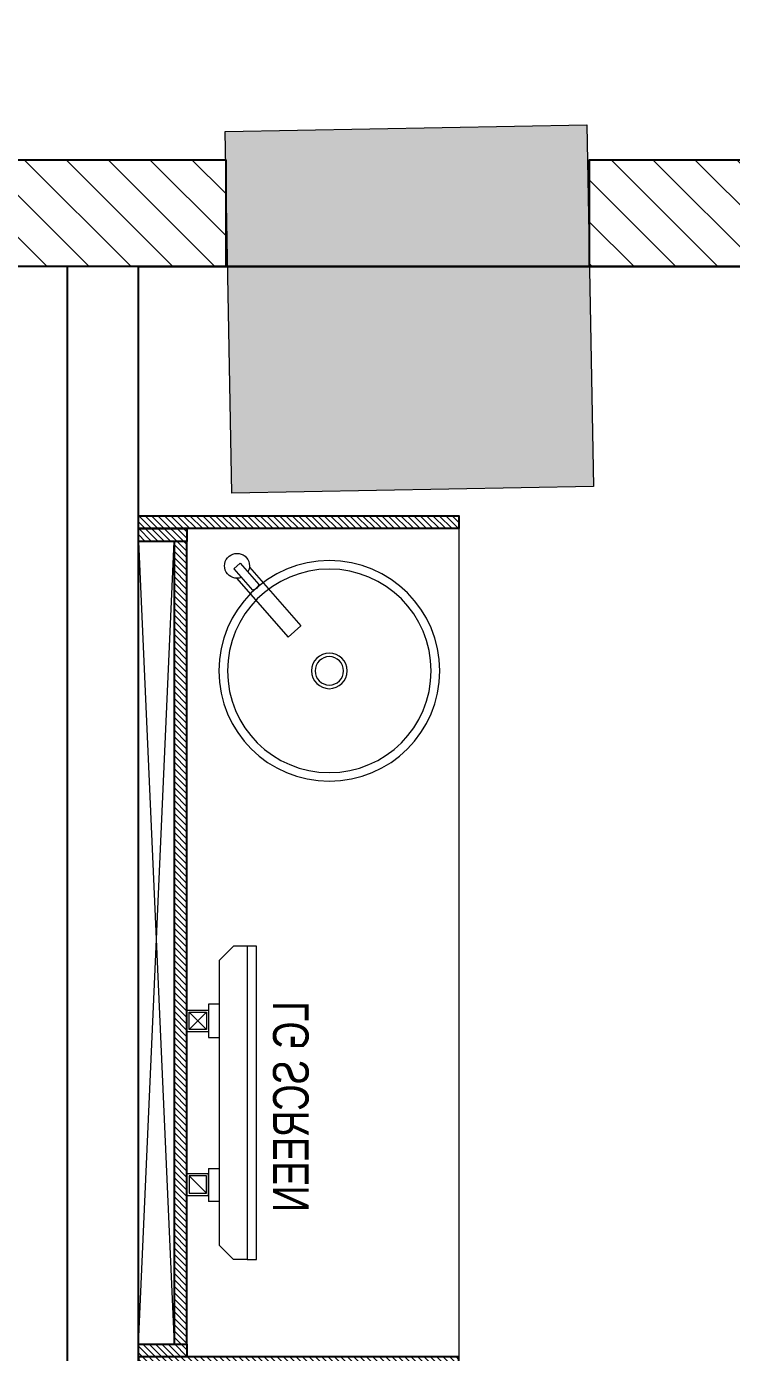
# Model space of a CAD drawing. Header units: feet. Extents: x 3021548 to 3033382, y -5395028 to -5381947.
# Drawn here: x 3024317 to 3025307, y -5383810 to -5381947 of the extents above; entities that cross this region are included whole.
import ezdxf

# ---------------------------------------------------------------- set-up
doc = ezdxf.new("R2010")
doc.units = ezdxf.units.FT
doc.header["$LTSCALE"] = 33
doc.header["$MEASUREMENT"] = 0
for name, color, linetype, lineweight in [('A-COL', 243, 'Continuous', 9), ('column hatch', 5, 'Continuous', 0), ('Floor-Unit', 1, 'Continuous', 13), ('LENS-DIM', 252, 'Continuous', 5), ('LENS-PARTITION', 21, 'Continuous', 25), ('LK-FF&E WALL', 1, 'Continuous', 9), ('LK-IT', 3, 'Continuous', 18), ('LN-ELEVATION-1', 81, 'Continuous', 25), ('LN-ELEVATION-2', 103, 'Continuous', 20), ('LN-ELEVATION-3', 125, 'Continuous', 18), ('LN-HATCH', 251, 'Continuous', 0), ('TV', 92, 'Continuous', 18)]:
    doc.layers.add(name, color=color, linetype=linetype, lineweight=lineweight)
doc.layers.add('A-WALL', color=1, linetype='Continuous')
doc.styles.get("Standard").update_dxf_attribs({"font": 'GILC____.TTF'})

# ---------------------------------------------------------------- blocks, each defined once
blk = doc.blocks.new('A$Cd7686a59')
at = {"layer": 'column hatch'}
h = blk.add_hatch(color=8, dxfattribs=at)
h.dxf.hatch_style = 1
h.paths.add_polyline_path([(-7944.016231683083, -3962.16384203732), (-7610.367957853712, -3455.455053814687), (-8499.672037156299, -2821.734094293788), (-8499.672037156299, -2263.734094293788), (-9007.672037156299, -2263.734094293788), (-9157.707366847431, -2263.735392296687), (-9143.551460966468, -2915.663379142061), (-9139.317361747848, -3110.658161018044)])
h.paths.add_polyline_path([(-8577.577380648814, 1370.127431008965), (-8577.577380651608, 2046.645897511393), (-9086.83091402892, 2046.64589750953), (-9086.577380651608, 1370.127431008965)])
h.paths.add_polyline_path([(-6388.682215398177, 1587.73734617792), (-6392.9593245266, 1822.411167748272), (-6900.967652946711, 1818.239167368039), (-6896.597863103263, 1578.48019666411)])
h.paths.add_polyline_path([(-6392.9593245266, 1822.411167748272), (-6397.939364911988, 2095.652993882075), (-6905.855012617074, 2086.395844368264), (-6900.967652946711, 1818.239167368039)])
h.paths.add_polyline_path([(-3381.206700241193, -6783.388680199161), (-3136.120522085577, -6412.561206463724), (-4020.758012093604, -5827.88925836049), (-4265.844190249219, -6198.716732095927)])
h.paths.add_polyline_path([(1879.999999990687, -3145.320000000298), (1879.999999990687, -2561.320000000298), (1192.7999999905, -2561.319999999367), (1192.7999999905, -3145.319999999367)])
h.paths.add_polyline_path([(1879.999999991618, 1650), (1879.999999991618, 2234), (1192.799999991432, 2234), (1192.799999991432, 1650)])
h.paths.add_polyline_path([(1879.999999989755, -9485.491965699941), (1879.999999989755, -9139.319999999367), (989.5999999893829, -9139.319999999367), (760.3840655330569, -9485.491965699941)])
at = {"layer": 'LN-HATCH'}
h = blk.add_hatch(dxfattribs=at)
h.set_pattern_fill('ANSI31', color=256, scale=333, angle=89.99999999999999)
h.set_pattern_definition([(134.9999999999999, (5280109.836505535, 5157204.346792613), (-29.43331976689006, -29.43331976689004), [])])
h.paths.add_polyline_path([(1192.799999991432, 1896.645897510461), (1192.799999991432, 2046.645897510462), (-6394.312309014611, 2046.645897511393), (-6394.312309014611, 1896.645897511393)])
h.paths.add_polyline_path([(-6905.130539561622, 1896.645897511393), (-6905.130539561622, 2046.645897511393), (-8577.577380650677, 2046.645897511393), (-8577.577380650677, 1896.645897511393)])
at = {"layer": 'A-COL'}
for p, q in [((-6905.855012617074, 2086.395844368264), (-6397.939364911988, 2095.652993882075)), ((-6397.939364911988, 2095.652993882075), (-6388.682215398177, 1587.73734617792)), ((-6896.597863103263, 1578.48019666411), (-6905.855012617074, 2086.395844368264)), ((-6388.682215398177, 1587.73734617792), (-6896.597863103263, 1578.48019666411))]:
    blk.add_line(p, q, dxfattribs=at)
at = {"layer": 'A-WALL'}
blk.add_lwpolyline([(1649.799999997951, 1650), (1192.799999997951, 1650), (1192.799999997951, 1896.645897510461), (-8577.577380644158, 1896.645897511393), (-8577.577380642295, 1896.645897511393), (-9086.577380645089, 1896.645897511393), (-9086.82540440466, 2031.944250569679), (-9238.979302838445, 2031.887229078449), (-9224.544859065674, 1367.131617547013), (-9157.70739502553, -2263.734094293788), (-9139.317361741327, -3110.658161018044), (-7944.0216921065, -3962.172134745866), (-7937.419340115972, -3952.149341316894), (653.4797925371677, -9611.264276544565), (760.3840655414386, -9485.491965699941), (989.5999999968335, -9139.319999999367), (1649.999999996274, -9139.319999999367), (1650, 1650)], dxfattribs=at)
for points in [[(-6905.130539561622, 2046.645897511393), (-6905.130539561622, 1896.645897511393), (-8577.577380650677, 1896.645897511393), (-8577.577380650677, 2046.645897511393)], [(-6394.312309014611, 1896.645897511393), (-6394.312309014611, 2046.645897511393), (1192.01136156183, 2046.64589751036), (1192.01136156183, 1896.64589751036)]]:
    blk.add_lwpolyline(points, close=True, dxfattribs=at)
blk = doc.blocks.new('rtf')
at = {"color": 0, "linetype": 'ByBlock', "lineweight": -2}
for p, q in [((16425.26329468148, -172793.1007600746), (16535.26329468148, -172793.1007600746)), ((16535.26329468148, -172793.1007600746), (16535.26329468148, -172817.1007600746)), ((16412.5253540573, -172798.8148984113), (16452.40026456733, -172798.8148984113)), ((16412.5253540573, -172810.8148984113), (16412.5253540573, -172798.8148984113)), ((16412.5253540573, -172810.8148984113), (16452.40026456733, -172810.8148984113)), ((16425.26329468148, -172817.1007600746), (16535.26329468148, -172817.1007600746))]:
    blk.add_line(p, q, dxfattribs=at)
for centre, radius, start, end in [((16412.5253540573, -172805.1007600746), 17.5, 21.05058810897431, 340.9421780194656), ((16444.53660690578, -172804.8148984114), 9.891264419597851, 322.656233941354, 37.34376605891414)]:
    blk.add_arc(centre, radius, start, end, dxfattribs=at)
blk = doc.blocks.new('dsg')
at = {"color": 0, "linetype": 'ByBlock', "lineweight": -2}
for radius in [155, 143, 25, 20]:
    blk.add_circle((11491.5035008227, -171102.5847399924), radius, dxfattribs=at)
blk.add_blockref('rtf', (-5117.472106590168, 1702.9323767405), dxfattribs=at)
blk = doc.blocks.new('CLINIC - CABINET SINK')
at = {"layer": 'LN-HATCH', "ltscale": 0.5}
h = blk.add_hatch(dxfattribs=at)
h.set_pattern_fill('ANSI31', color=256, scale=2)
h.set_pattern_definition([(45, (4052861.500382861, 1708016.355767586), (-4.490128060534575, 4.490128060534575), [])])
h.paths.add_polyline_path([(-563.359543572413, 156.9999999999999), (564.640456427587, 156.9999999999999), (564.640456427587, 174.9999999999999), (-563.359543572413, 174.9999999999999)])
h.paths.add_polyline_path([(582.6404564275867, 225), (600.6404564275867, 225), (600.6404564275867, -225), (582.6404564275867, -225)])
h.paths.add_polyline_path([(564.640456427587, 225), (582.6404564275867, 225), (582.6404564275867, 156.9999999999999), (564.640456427587, 156.9999999999999)])
h.paths.add_polyline_path([(-581.359543572413, 225), (-599.359543572413, 225), (-599.359543572413, -225), (-581.359543572413, -225)])
h.paths.add_polyline_path([(-581.359543572413, 225), (-563.359543572413, 225), (-563.359543572413, 156.9999999999999), (-581.359543572413, 156.9999999999999)])
at = {"layer": 'LN-ELEVATION-1', "ltscale": 0.5}
for points in [[(-581.359543572413, 225), (-599.359543572413, 225), (-599.359543572413, -225), (-581.359543572413, -225)], [(-581.359543572413, 225), (-563.359543572413, 225), (-563.359543572413, 156.9999999999999), (-581.359543572413, 156.9999999999999)], [(564.640456427587, 225), (582.6404564275867, 225), (582.6404564275867, 156.9999999999999), (564.640456427587, 156.9999999999999)], [(582.6404564275867, 225), (600.6404564275867, 225), (600.6404564275867, -225), (582.6404564275867, -225)], [(-563.359543572413, 156.9999999999999), (564.640456427587, 156.9999999999999), (564.640456427587, 174.9999999999999), (-563.359543572413, 174.9999999999999)]]:
    blk.add_lwpolyline(points, close=True, dxfattribs=at)
at = {"layer": 'LN-ELEVATION-2', "ltscale": 0.5}
blk.add_line((582.6404564275867, -225), (-581.359543572413, -225), dxfattribs=at)
at = {"layer": 'LN-HATCH', "ltscale": 0.5}
for p, q in [((564.640456427587, 225), (-563.359543572413, 174.9999999999999)), ((-563.359543572413, 225), (564.640456427587, 174.9999999999999))]:
    blk.add_line(p, q, dxfattribs=at)
at = {"layer": 'LN-ELEVATION-3', "xscale": -1, "rotation": 41.1558274151866}
blk.add_blockref('dsg', (-103569.3304926871, 136346.6509754679), dxfattribs=at)
blk = doc.blocks.new('CLINIC SCREEN')
at = {"layer": 'TV'}
for p, q in [((-103.1090284836336, 42.85441964946222), (-127.4114311772946, 18.55201695591665)), ((-127.4114311772946, 42.85441964946222), (-103.1090284836336, 18.55201695591665)), ((102.7052824410566, 42.85441964946222), (127.007685134602, 18.55201695591665))]:
    blk.add_line(p, q, dxfattribs=at)
at = {"layer": 'TV', "ltscale": 12}
for p, q in [((-220.0000000000082, -19.41163062257681), (-200.5883693773149, 0)), ((200.5883693773149, 0), (-200.5883693773149, 0)), ((-138.5315413423604, 0), (-138.5315413423604, 15.514207008644)), ((-138.5315413423604, 15.514207008644), (-91.98892031613741, 15.514207008644)), ((-91.98892031613741, 15.514207008644), (-91.98892031613741, 0)), ((91.98892031610741, 15.514207008644), (91.98892031610741, 0)), ((91.98892031610741, 15.514207008644), (138.5315413423595, 15.514207008644)), ((138.5315413423595, 0), (138.5315413423595, 15.514207008644)), ((219.9999999999918, -19.41163062257681), (200.5883693773149, 0)), ((-220.0000000000082, -38.82326124538668), (-220.0000000000082, -19.41163062257681)), ((219.9999999999918, -38.82326124538668), (219.9999999999918, -19.41163062257681))]:
    blk.add_line(p, q, dxfattribs=at)
at = {"layer": 'TV'}
for points in [[(-130.4492315140169, 15.51421661919448), (-100.0712281470269, 15.51421661919448), (-100.0712281470269, 45.89221998606814), (-130.4492315140169, 45.89221998606814)], [(-127.4114311772946, 18.55201695591665), (-103.1090284836336, 18.55201695591665), (-103.1090284836336, 42.85441964946222), (-127.4114311772946, 42.85441964946222)], [(130.0454854713243, 15.51421661919448), (99.66748210433435, 15.51421661919448), (99.66748210433435, 45.89221998606814), (130.0454854713243, 45.89221998606814)], [(127.007685134602, 18.55201695591665), (102.7052824410566, 18.55201695591665), (102.7052824410566, 42.85441964946222), (127.007685134602, 42.85441964946222)]]:
    blk.add_lwpolyline(points, close=True, dxfattribs=at)
at = {"layer": 'TV', "ltscale": 12}
blk.add_lwpolyline([(-220.0000000000082, -51.71278328332107), (-220.0000000000082, -38.82326124538668), (219.9999999999918, -38.82326124538668), (219.9999999999918, -51.71278328332107)], close=True, dxfattribs=at)
at = {"layer": 'Floor-Unit', "color": 0, "ltscale": 2, "insert": (5.199680584678389, -100.4085774972336), "char_height": 50, "attachment_point": 5}
blk.add_mtext_dynamic_manual_height_columns('LG SCREEN', width=466.4796511627907, gutter_width=12.5, heights=[0], dxfattribs=at)

msp = doc.modelspace()

# ---------------------------------------------------------------- linework, layer by layer
at = {"layer": 'LENS-PARTITION'}
for points in [[(3024374.520129185, -5383934.800889931), (3024474.520129185, -5383934.800889931), (3024474.520129185, -5382284.80088993), (3024374.520129185, -5382284.80088993)], [(3024474.520129185, -5382284.80088993), (3026874.520129185, -5382284.80088993), (3026874.520129185, -5383834.800889932), (3024474.520129185, -5383834.800889932)]]:
    msp.add_lwpolyline(points, close=True, dxfattribs=at)

# ---------------------------------------------------------------- block references
at = {"layer": 'LENS-DIM', "color": 2}
msp.add_blockref('A$Cd7686a59', (3031502.097509835, -5384181.446787441), dxfattribs=at)
at = {"layer": 'LK-FF&E WALL', "rotation": 90.00000000000003}
msp.add_blockref('CLINIC - CABINET SINK', (3024699.520129185, -5383235.44134636), dxfattribs=at)
at = {"layer": 'LK-IT', "xscale": -1, "rotation": 89.99999999999991}
msp.add_blockref('CLINIC SCREEN', (3024588.412349161, -5383459.800889932), dxfattribs=at)

doc.saveas('drawing.dxf')
